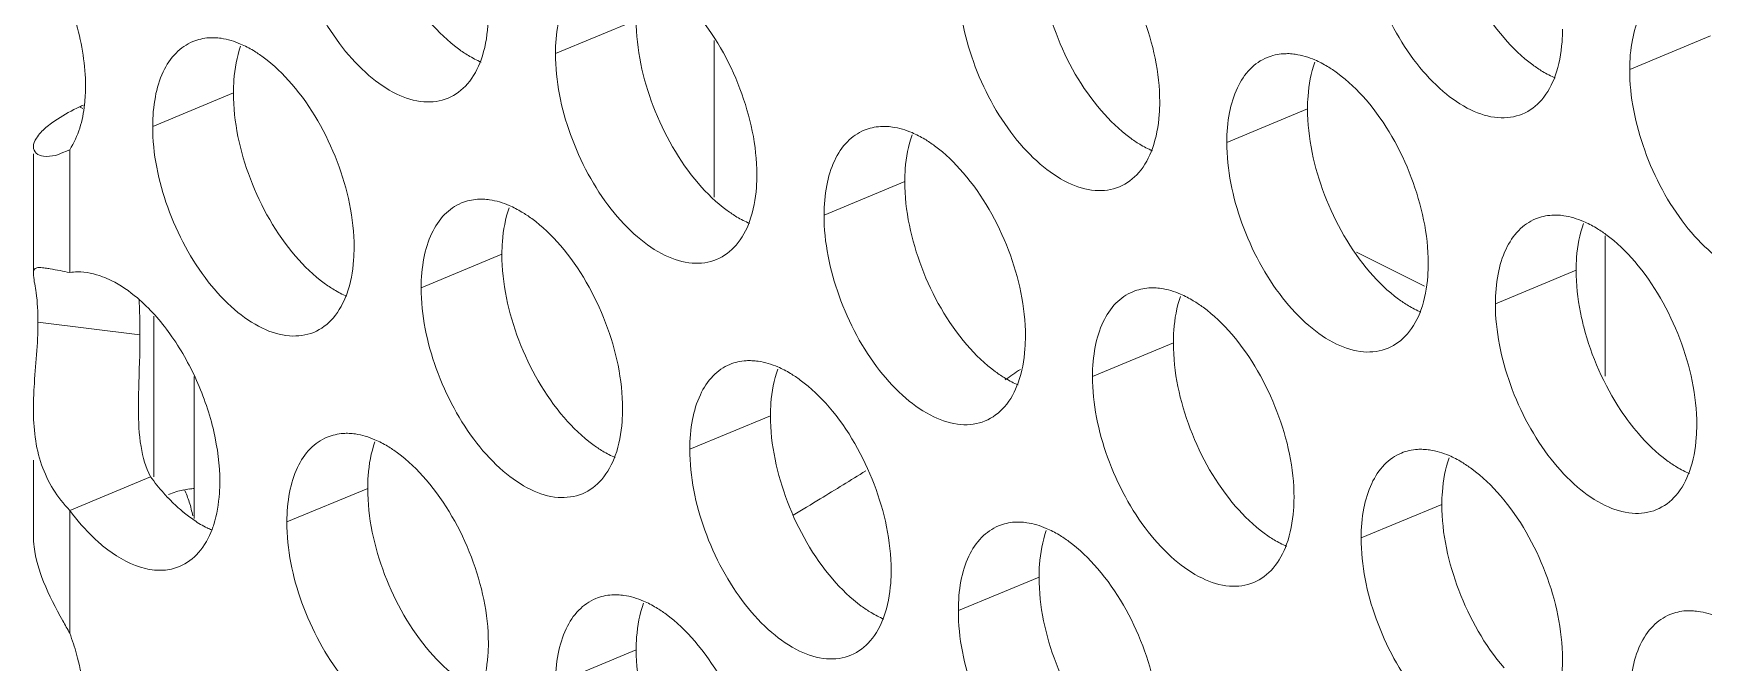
# Model space of a CAD drawing. Header units: millimetres. Extents: x 0 to 2524, y 0 to 1785.
# Drawn here: x 1789.22 to 1801.94, y 819.07 to 823.86 of the extents above; entities that cross this region are included whole.
import ezdxf

# ---------------------------------------------------------------- set-up
doc = ezdxf.new("R2010")
doc.units = ezdxf.units.MM
doc.header["$LTSCALE"] = 0.1
doc.layers.add('标注', color=251, linetype='Continuous', lineweight=9)

msp = doc.modelspace()

# ---------------------------------------------------------------- linework, layer by layer
at = {"layer": '标注'}
for p, q in [((1793.813, 823.965), (1793.198, 823.709)), ((1794.406, 823.81), (1794.406, 822.616)), ((1801.996, 823.844), (1801.381, 823.588)), ((1789.599, 823.291), (1789.573, 823.304)), ((1790.745, 823.411), (1790.13, 823.155)), ((1798.927, 823.289), (1798.312, 823.033)), ((1789.221, 822.035), (1789.221, 822.945)), ((1789.498, 822.977), (1789.42, 822.945)), ((1789.498, 822.977), (1789.498, 822.041)), ((1795.859, 822.735), (1795.244, 822.479)), ((1801.194, 821.25), (1801.194, 822.321)), ((1792.79, 822.18), (1792.175, 821.924)), ((1799.819, 821.938), (1799.299, 822.197)), ((1800.973, 822.059), (1800.358, 821.803)), ((1790.033, 821.566), (1789.256, 821.662)), ((1790.138, 821.708), (1790.138, 820.484)), ((1797.905, 821.504), (1797.289, 821.249)), ((1790.446, 820.166), (1790.446, 821.249)), ((1794.836, 820.95), (1794.221, 820.694)), ((1789.221, 820.038), (1789.221, 820.612)), ((1790.114, 820.484), (1789.498, 820.228)), ((1791.768, 820.395), (1791.152, 820.14)), ((1799.95, 820.274), (1799.335, 820.018)), ((1789.498, 820.228), (1789.498, 819.292)), ((1796.882, 819.719), (1796.267, 819.464)), ((1793.813, 819.165), (1793.198, 818.909))]:
    msp.add_line(p, q, dxfattribs=at)
for centre, radius, start, end in [((1789.188, 824.149), 0.929, 294.4488, 296.4705), ((1778.661, 847.513), 31.84, 304.3445, 304.5962), ((1779.924, 845.571), 29.523, 301.194, 301.9836), ((1791.472, 821.48), 1.684, 216.2437, 221.6652), ((1790.501, 819.744), 0.654, 98.1143, 102.0839), ((1790.494, 819.792), 0.605, 94.3287, 98.1028), ((1791.361, 821.382), 1.537, 221.7123, 223.5151), ((1780.187, 845.136), 29.015, 300.718, 301.1931), ((1791.054, 821.048), 1.082, 230.3325, 235.7796), ((1789.873, 820.35), 0.758, 339.3428, 342.3268), ((1790.467, 820.828), 1.128, 230.3889, 233.0381)]:
    msp.add_arc(centre, radius, start, end, dxfattribs=at)
for points, knots in [([(1800.424, 823.829), (1800.275, 824.002), (1800.05, 824.402), (1799.95, 824.851), (1799.95, 825.074)], [0, 0, 0, 0, 0.505546, 1, 1, 1, 1]), ([(1792.38, 823.37), (1792.322, 823.346), (1792.184, 823.328), (1791.971, 823.397), (1791.761, 823.544), (1791.564, 823.757), (1791.393, 824.022), (1791.219, 824.411), (1791.152, 824.731), (1791.152, 824.94)], [0, 0, 0, 0, 0.08419, 0.180629, 0.294901, 0.426206, 0.569756, 0.71848, 1, 1, 1, 1]), ([(1800.563, 823.249), (1800.505, 823.225), (1800.366, 823.207), (1800.154, 823.276), (1799.944, 823.422), (1799.747, 823.635), (1799.576, 823.9), (1799.402, 824.289), (1799.335, 824.609), (1799.335, 824.818)], [0, 0, 0, 0, 0.08419, 0.180629, 0.294901, 0.426206, 0.569756, 0.71848, 1, 1, 1, 1]), ([(1797.327, 824.586), (1797.476, 824.413), (1797.701, 824.013), (1797.801, 823.564), (1797.801, 823.341)], [0, 0, 0, 0, 0.505546, 1, 1, 1, 1]), ([(1797.355, 823.275), (1797.207, 823.447), (1796.981, 823.847), (1796.882, 824.297), (1796.882, 824.519)], [0, 0, 0, 0, 0.505546, 1, 1, 1, 1]), ([(1793.198, 823.709), (1793.198, 823.785), (1793.21, 823.927), (1793.267, 824.121), (1793.364, 824.271), (1793.457, 824.336), (1793.505, 824.356)], [0, 0, 0, 0, 0.300633, 0.564844, 0.793499, 1, 1, 1, 1]), ([(1797.494, 822.694), (1797.437, 822.67), (1797.298, 822.652), (1797.085, 822.721), (1796.875, 822.868), (1796.678, 823.081), (1796.507, 823.346), (1796.334, 823.735), (1796.267, 824.055), (1796.267, 824.264)], [0, 0, 0, 0, 0.08419, 0.180629, 0.294901, 0.426206, 0.569756, 0.71848, 1, 1, 1, 1]), ([(1801.381, 823.588), (1801.381, 823.663), (1801.392, 823.806), (1801.45, 823.999), (1801.547, 824.15), (1801.639, 824.215), (1801.687, 824.234)], [0, 0, 0, 0, 0.300633, 0.564844, 0.793499, 1, 1, 1, 1]), ([(1789.498, 824.092), (1789.518, 824.039), (1789.583, 823.835), (1789.618, 823.62), (1789.618, 823.462)], [0, 0, 0, 0, 0.26181, 1, 1, 1, 1]), ([(1792.535, 823.695), (1792.509, 823.71), (1792.401, 823.783), (1792.306, 823.875), (1792.241, 823.95)], [0, 0, 0, 0, 0.231736, 1, 1, 1, 1]), ([(1792.687, 824.017), (1792.687, 823.985), (1792.682, 823.865), (1792.661, 823.744), (1792.631, 823.662)], [0, 0, 0, 0, 0.269025, 1, 1, 1, 1]), ([(1794.287, 822.72), (1794.138, 822.893), (1793.913, 823.293), (1793.813, 823.742), (1793.813, 823.965)], [0, 0, 0, 0, 0.505546, 1, 1, 1, 1]), ([(1794.259, 824.031), (1794.407, 823.859), (1794.633, 823.459), (1794.732, 823.009), (1794.732, 822.787)], [0, 0, 0, 0, 0.505546, 1, 1, 1, 1]), ([(1790.436, 823.801), (1790.475, 823.818), (1790.532, 823.83), (1790.588, 823.831), (1790.603, 823.83)], [0, 0, 0, 0, 0.741995, 1, 1, 1, 1]), ([(1790.603, 823.83), (1790.619, 823.83), (1790.687, 823.823), (1790.752, 823.803), (1790.8, 823.782)], [0, 0, 0, 0, 0.236225, 1, 1, 1, 1]), ([(1800.717, 823.573), (1800.692, 823.589), (1800.583, 823.662), (1800.489, 823.753), (1800.424, 823.829)], [0, 0, 0, 0, 0.231736, 1, 1, 1, 1]), ([(1800.869, 823.895), (1800.869, 823.863), (1800.865, 823.743), (1800.844, 823.623), (1800.814, 823.54)], [0, 0, 0, 0, 0.269025, 1, 1, 1, 1]), ([(1790.13, 823.155), (1790.13, 823.23), (1790.141, 823.373), (1790.198, 823.566), (1790.296, 823.717), (1790.388, 823.782), (1790.436, 823.801)], [0, 0, 0, 0, 0.300633, 0.564844, 0.793499, 1, 1, 1, 1]), ([(1790.745, 823.411), (1790.745, 823.443), (1790.749, 823.563), (1790.771, 823.683), (1790.8, 823.766)], [0, 0, 0, 0, 0.269025, 1, 1, 1, 1]), ([(1790.897, 823.733), (1790.922, 823.717), (1791.031, 823.644), (1791.125, 823.553), (1791.19, 823.477)], [0, 0, 0, 0, 0.231736, 1, 1, 1, 1]), ([(1794.426, 822.14), (1794.368, 822.116), (1794.229, 822.098), (1794.017, 822.167), (1793.807, 822.313), (1793.61, 822.526), (1793.438, 822.791), (1793.265, 823.18), (1793.198, 823.501), (1793.198, 823.709)], [0, 0, 0, 0, 0.08419, 0.180629, 0.294901, 0.426206, 0.569756, 0.71848, 1, 1, 1, 1]), ([(1798.312, 823.033), (1798.312, 823.109), (1798.324, 823.252), (1798.381, 823.445), (1798.478, 823.595), (1798.571, 823.66), (1798.619, 823.68)], [0, 0, 0, 0, 0.300633, 0.564844, 0.793499, 1, 1, 1, 1]), ([(1798.619, 823.68), (1798.658, 823.696), (1798.714, 823.709), (1798.771, 823.709), (1798.786, 823.709)], [0, 0, 0, 0, 0.741995, 1, 1, 1, 1]), ([(1798.786, 823.709), (1798.802, 823.708), (1798.869, 823.702), (1798.935, 823.681), (1798.983, 823.661)], [0, 0, 0, 0, 0.236225, 1, 1, 1, 1]), ([(1792.631, 823.662), (1792.607, 823.596), (1792.545, 823.477), (1792.437, 823.394), (1792.38, 823.37)], [0, 0, 0, 0, 0.533077, 1, 1, 1, 1]), ([(1798.927, 823.289), (1798.927, 823.321), (1798.932, 823.441), (1798.953, 823.562), (1798.983, 823.644)], [0, 0, 0, 0, 0.269025, 1, 1, 1, 1]), ([(1799.079, 823.611), (1799.105, 823.596), (1799.213, 823.523), (1799.308, 823.431), (1799.373, 823.356)], [0, 0, 0, 0, 0.231736, 1, 1, 1, 1]), ([(1802.608, 822.018), (1802.551, 821.995), (1802.412, 821.977), (1802.2, 822.045), (1801.989, 822.192), (1801.792, 822.405), (1801.621, 822.67), (1801.448, 823.059), (1801.381, 823.379), (1801.381, 823.588)], [0, 0, 0, 0, 0.08419, 0.180629, 0.294901, 0.426206, 0.569756, 0.71848, 1, 1, 1, 1]), ([(1789.618, 823.462), (1789.618, 823.415), (1789.61, 823.248), (1789.564, 823.078), (1789.498, 822.977)], [0, 0, 0, 0, 0.282087, 1, 1, 1, 1]), ([(1791.19, 823.477), (1791.339, 823.304), (1791.564, 822.904), (1791.664, 822.455), (1791.664, 822.232)], [0, 0, 0, 0, 0.505546, 1, 1, 1, 1]), ([(1800.814, 823.54), (1800.79, 823.475), (1800.728, 823.355), (1800.619, 823.272), (1800.563, 823.249)], [0, 0, 0, 0, 0.533077, 1, 1, 1, 1]), ([(1789.359, 823.179), (1789.374, 823.19), (1789.442, 823.237), (1789.515, 823.276), (1789.573, 823.304)], [0, 0, 0, 0, 0.220086, 1, 1, 1, 1]), ([(1791.218, 822.166), (1791.07, 822.338), (1790.844, 822.738), (1790.745, 823.188), (1790.745, 823.411)], [0, 0, 0, 0, 0.505546, 1, 1, 1, 1]), ([(1797.801, 823.341), (1797.801, 823.309), (1797.797, 823.189), (1797.775, 823.068), (1797.745, 822.986)], [0, 0, 0, 0, 0.269025, 1, 1, 1, 1]), ([(1799.373, 823.356), (1799.521, 823.183), (1799.747, 822.783), (1799.846, 822.333), (1799.846, 822.111)], [0, 0, 0, 0, 0.505546, 1, 1, 1, 1]), ([(1797.649, 823.019), (1797.623, 823.034), (1797.515, 823.107), (1797.42, 823.199), (1797.355, 823.275)], [0, 0, 0, 0, 0.231736, 1, 1, 1, 1]), ([(1799.401, 822.044), (1799.253, 822.217), (1799.027, 822.617), (1798.927, 823.066), (1798.927, 823.289)], [0, 0, 0, 0, 0.505546, 1, 1, 1, 1]), ([(1789.221, 822.998), (1789.221, 823.022), (1789.247, 823.079), (1789.289, 823.121), (1789.316, 823.145)], [0, 0, 0, 0, 0.395219, 1, 1, 1, 1]), ([(1791.357, 821.585), (1791.3, 821.562), (1791.161, 821.544), (1790.948, 821.612), (1790.738, 821.759), (1790.541, 821.972), (1790.37, 822.237), (1790.196, 822.626), (1790.13, 822.946), (1790.13, 823.155)], [0, 0, 0, 0, 0.08419, 0.180629, 0.294901, 0.426206, 0.569756, 0.71848, 1, 1, 1, 1]), ([(1795.244, 822.479), (1795.244, 822.555), (1795.255, 822.697), (1795.313, 822.89), (1795.41, 823.041), (1795.502, 823.106), (1795.55, 823.126)], [0, 0, 0, 0, 0.300633, 0.564844, 0.793499, 1, 1, 1, 1]), ([(1795.55, 823.126), (1795.589, 823.142), (1795.646, 823.154), (1795.703, 823.155), (1795.717, 823.154)], [0, 0, 0, 0, 0.741995, 1, 1, 1, 1]), ([(1795.717, 823.154), (1795.733, 823.154), (1795.801, 823.147), (1795.867, 823.127), (1795.914, 823.107)], [0, 0, 0, 0, 0.236225, 1, 1, 1, 1]), ([(1795.859, 822.735), (1795.859, 822.767), (1795.863, 822.887), (1795.885, 823.007), (1795.915, 823.09)], [0, 0, 0, 0, 0.269025, 1, 1, 1, 1]), ([(1796.011, 823.057), (1796.037, 823.041), (1796.145, 822.969), (1796.239, 822.877), (1796.304, 822.801)], [0, 0, 0, 0, 0.231736, 1, 1, 1, 1]), ([(1789.299, 822.928), (1789.279, 822.93), (1789.239, 822.942), (1789.221, 822.981), (1789.221, 822.998)], [0, 0, 0, 0, 0.539356, 1, 1, 1, 1]), ([(1789.421, 822.943), (1789.41, 822.939), (1789.371, 822.928), (1789.329, 822.924), (1789.299, 822.928)], [0, 0, 0, 0, 0.278012, 1, 1, 1, 1]), ([(1797.745, 822.986), (1797.721, 822.92), (1797.659, 822.801), (1797.551, 822.718), (1797.494, 822.694)], [0, 0, 0, 0, 0.533077, 1, 1, 1, 1]), ([(1799.54, 821.464), (1799.482, 821.44), (1799.343, 821.422), (1799.131, 821.491), (1798.921, 821.637), (1798.724, 821.85), (1798.553, 822.116), (1798.379, 822.504), (1798.312, 822.825), (1798.312, 823.033)], [0, 0, 0, 0, 0.08419, 0.180629, 0.294901, 0.426206, 0.569756, 0.71848, 1, 1, 1, 1]), ([(1794.732, 822.787), (1794.732, 822.754), (1794.728, 822.634), (1794.706, 822.514), (1794.677, 822.431)], [0, 0, 0, 0, 0.269025, 1, 1, 1, 1]), ([(1796.304, 822.801), (1796.453, 822.629), (1796.678, 822.229), (1796.778, 821.779), (1796.778, 821.556)], [0, 0, 0, 0, 0.505546, 1, 1, 1, 1]), ([(1794.58, 822.464), (1794.555, 822.48), (1794.446, 822.553), (1794.352, 822.644), (1794.287, 822.72)], [0, 0, 0, 0, 0.231736, 1, 1, 1, 1]), ([(1796.332, 821.49), (1796.184, 821.662), (1795.959, 822.062), (1795.859, 822.512), (1795.859, 822.735)], [0, 0, 0, 0, 0.505546, 1, 1, 1, 1]), ([(1792.175, 821.924), (1792.175, 822), (1792.187, 822.143), (1792.244, 822.336), (1792.341, 822.486), (1792.434, 822.551), (1792.482, 822.571)], [0, 0, 0, 0, 0.300633, 0.564844, 0.793499, 1, 1, 1, 1]), ([(1792.482, 822.571), (1792.521, 822.587), (1792.577, 822.6), (1792.634, 822.6), (1792.649, 822.6)], [0, 0, 0, 0, 0.741995, 1, 1, 1, 1]), ([(1792.649, 822.6), (1792.665, 822.599), (1792.732, 822.593), (1792.798, 822.573), (1792.846, 822.552)], [0, 0, 0, 0, 0.236225, 1, 1, 1, 1]), ([(1792.79, 822.18), (1792.79, 822.213), (1792.795, 822.332), (1792.816, 822.453), (1792.846, 822.535)], [0, 0, 0, 0, 0.269025, 1, 1, 1, 1]), ([(1792.942, 822.502), (1792.968, 822.487), (1793.076, 822.414), (1793.171, 822.322), (1793.236, 822.247)], [0, 0, 0, 0, 0.231736, 1, 1, 1, 1]), ([(1794.677, 822.431), (1794.653, 822.366), (1794.591, 822.247), (1794.482, 822.163), (1794.426, 822.14)], [0, 0, 0, 0, 0.533077, 1, 1, 1, 1]), ([(1796.471, 820.91), (1796.414, 820.886), (1796.275, 820.868), (1796.062, 820.937), (1795.852, 821.083), (1795.655, 821.296), (1795.484, 821.561), (1795.311, 821.95), (1795.244, 822.27), (1795.244, 822.479)], [0, 0, 0, 0, 0.08419, 0.180629, 0.294901, 0.426206, 0.569756, 0.71848, 1, 1, 1, 1]), ([(1800.358, 821.803), (1800.358, 821.879), (1800.369, 822.021), (1800.427, 822.214), (1800.524, 822.365), (1800.616, 822.43), (1800.664, 822.45)], [0, 0, 0, 0, 0.300633, 0.564844, 0.793499, 1, 1, 1, 1]), ([(1800.664, 822.45), (1800.703, 822.466), (1800.76, 822.478), (1800.817, 822.479), (1800.831, 822.478)], [0, 0, 0, 0, 0.741995, 1, 1, 1, 1]), ([(1800.831, 822.478), (1800.847, 822.478), (1800.915, 822.471), (1800.981, 822.451), (1801.028, 822.431)], [0, 0, 0, 0, 0.236225, 1, 1, 1, 1]), ([(1800.973, 822.059), (1800.973, 822.091), (1800.977, 822.211), (1800.999, 822.331), (1801.029, 822.414)], [0, 0, 0, 0, 0.269025, 1, 1, 1, 1]), ([(1801.125, 822.381), (1801.151, 822.365), (1801.259, 822.293), (1801.353, 822.201), (1801.419, 822.125)], [0, 0, 0, 0, 0.231736, 1, 1, 1, 1]), ([(1791.512, 821.91), (1791.486, 821.925), (1791.378, 821.998), (1791.283, 822.09), (1791.218, 822.166)], [0, 0, 0, 0, 0.231736, 1, 1, 1, 1]), ([(1791.664, 822.232), (1791.664, 822.2), (1791.66, 822.08), (1791.638, 821.96), (1791.608, 821.877)], [0, 0, 0, 0, 0.269025, 1, 1, 1, 1]), ([(1793.264, 820.935), (1793.116, 821.108), (1792.89, 821.508), (1792.79, 821.958), (1792.79, 822.18)], [0, 0, 0, 0, 0.505546, 1, 1, 1, 1]), ([(1793.236, 822.247), (1793.384, 822.074), (1793.61, 821.674), (1793.709, 821.224), (1793.709, 821.002)], [0, 0, 0, 0, 0.505546, 1, 1, 1, 1]), ([(1789.221, 822.035), (1789.221, 822.045), (1789.224, 822.069), (1789.246, 822.077), (1789.256, 822.078)], [0, 0, 0, 0, 0.522014, 1, 1, 1, 1]), ([(1789.256, 822.078), (1789.26, 822.078), (1789.279, 822.079), (1789.297, 822.077), (1789.312, 822.075)], [0, 0, 0, 0, 0.202313, 1, 1, 1, 1]), ([(1789.312, 822.075), (1789.324, 822.073), (1789.387, 822.063), (1789.449, 822.05), (1789.498, 822.041)], [0, 0, 0, 0, 0.19728, 1, 1, 1, 1]), ([(1789.498, 822.041), (1789.518, 822.044), (1789.602, 822.051), (1789.688, 822.032), (1789.748, 822.009)], [0, 0, 0, 0, 0.23435, 1, 1, 1, 1]), ([(1799.695, 821.788), (1799.669, 821.804), (1799.561, 821.877), (1799.466, 821.968), (1799.401, 822.044)], [0, 0, 0, 0, 0.231736, 1, 1, 1, 1]), ([(1799.846, 822.111), (1799.846, 822.078), (1799.842, 821.958), (1799.821, 821.838), (1799.791, 821.755)], [0, 0, 0, 0, 0.269025, 1, 1, 1, 1]), ([(1801.031, 821.626), (1801.022, 821.663), (1800.99, 821.805), (1800.973, 821.951), (1800.973, 822.059)], [0, 0, 0, 0, 0.261395, 1, 1, 1, 1]), ([(1801.419, 822.125), (1801.567, 821.953), (1801.792, 821.553), (1801.892, 821.103), (1801.892, 820.88)], [0, 0, 0, 0, 0.505546, 1, 1, 1, 1]), ([(1789.256, 821.662), (1789.256, 821.738), (1789.251, 821.858), (1789.226, 821.975), (1789.222, 822.019)], [0, 0, 0, 0, 0.631705, 1, 1, 1, 1]), ([(1789.748, 822.009), (1789.771, 822.001), (1789.866, 821.959), (1789.952, 821.899), (1790.013, 821.847)], [0, 0, 0, 0, 0.231395, 1, 1, 1, 1]), ([(1793.403, 820.355), (1793.345, 820.331), (1793.206, 820.313), (1792.994, 820.382), (1792.784, 820.528), (1792.587, 820.742), (1792.416, 821.007), (1792.242, 821.396), (1792.175, 821.716), (1792.175, 821.924)], [0, 0, 0, 0, 0.08419, 0.180629, 0.294901, 0.426206, 0.569756, 0.71848, 1, 1, 1, 1]), ([(1797.289, 821.249), (1797.289, 821.324), (1797.301, 821.467), (1797.358, 821.66), (1797.455, 821.81), (1797.548, 821.875), (1797.596, 821.895)], [0, 0, 0, 0, 0.300633, 0.564844, 0.793499, 1, 1, 1, 1]), ([(1797.596, 821.895), (1797.635, 821.911), (1797.692, 821.924), (1797.748, 821.924), (1797.763, 821.924)], [0, 0, 0, 0, 0.741995, 1, 1, 1, 1]), ([(1797.763, 821.924), (1797.779, 821.923), (1797.847, 821.917), (1797.912, 821.897), (1797.96, 821.876)], [0, 0, 0, 0, 0.236225, 1, 1, 1, 1]), ([(1790.013, 821.847), (1790.107, 821.767), (1790.28, 821.57), (1790.476, 821.223), (1790.606, 820.841), (1790.641, 820.575), (1790.641, 820.447)], [0, 0, 0, 0, 0.235194, 0.49405, 0.756072, 1, 1, 1, 1]), ([(1790.033, 821.566), (1790.033, 821.589), (1790.032, 821.678), (1790.03, 821.766), (1790.027, 821.831)], [0, 0, 0, 0, 0.260225, 1, 1, 1, 1]), ([(1791.608, 821.877), (1791.584, 821.811), (1791.522, 821.692), (1791.414, 821.609), (1791.357, 821.585)], [0, 0, 0, 0, 0.533077, 1, 1, 1, 1]), ([(1797.905, 821.504), (1797.905, 821.537), (1797.909, 821.657), (1797.93, 821.777), (1797.96, 821.859)], [0, 0, 0, 0, 0.269025, 1, 1, 1, 1]), ([(1798.057, 821.826), (1798.082, 821.811), (1798.19, 821.738), (1798.285, 821.647), (1798.35, 821.571)], [0, 0, 0, 0, 0.231736, 1, 1, 1, 1]), ([(1801.586, 820.234), (1801.528, 820.21), (1801.389, 820.192), (1801.177, 820.261), (1800.967, 820.407), (1800.77, 820.62), (1800.598, 820.885), (1800.425, 821.274), (1800.358, 821.594), (1800.358, 821.803)], [0, 0, 0, 0, 0.08419, 0.180629, 0.294901, 0.426206, 0.569756, 0.71848, 1, 1, 1, 1]), ([(1789.221, 821.001), (1789.221, 821.057), (1789.23, 821.277), (1789.256, 821.497), (1789.256, 821.662)], [0, 0, 0, 0, 0.251377, 1, 1, 1, 1]), ([(1799.791, 821.755), (1799.767, 821.69), (1799.705, 821.571), (1799.596, 821.487), (1799.54, 821.464)], [0, 0, 0, 0, 0.533077, 1, 1, 1, 1]), ([(1790.021, 821.001), (1790.021, 821.05), (1790.025, 821.239), (1790.033, 821.427), (1790.033, 821.566)], [0, 0, 0, 0, 0.261174, 1, 1, 1, 1]), ([(1796.778, 821.556), (1796.778, 821.524), (1796.774, 821.404), (1796.752, 821.284), (1796.722, 821.201)], [0, 0, 0, 0, 0.269025, 1, 1, 1, 1]), ([(1798.35, 821.571), (1798.498, 821.398), (1798.724, 820.998), (1798.824, 820.548), (1798.824, 820.326)], [0, 0, 0, 0, 0.505546, 1, 1, 1, 1]), ([(1801.447, 820.814), (1801.399, 820.869), (1801.216, 821.115), (1801.089, 821.401), (1801.031, 821.626)], [0, 0, 0, 0, 0.24034, 1, 1, 1, 1]), ([(1796.626, 821.234), (1796.6, 821.25), (1796.492, 821.322), (1796.398, 821.414), (1796.332, 821.49)], [0, 0, 0, 0, 0.231736, 1, 1, 1, 1]), ([(1798.378, 820.259), (1798.23, 820.432), (1798.004, 820.832), (1797.905, 821.282), (1797.905, 821.504)], [0, 0, 0, 0, 0.505546, 1, 1, 1, 1]), ([(1794.221, 820.694), (1794.221, 820.77), (1794.232, 820.912), (1794.29, 821.105), (1794.387, 821.256), (1794.479, 821.321), (1794.527, 821.341)], [0, 0, 0, 0, 0.300633, 0.564844, 0.793499, 1, 1, 1, 1]), ([(1794.527, 821.341), (1794.566, 821.357), (1794.623, 821.37), (1794.68, 821.37), (1794.694, 821.369)], [0, 0, 0, 0, 0.741995, 1, 1, 1, 1]), ([(1794.694, 821.369), (1794.71, 821.369), (1794.778, 821.362), (1794.844, 821.342), (1794.891, 821.322)], [0, 0, 0, 0, 0.236225, 1, 1, 1, 1]), ([(1794.836, 820.95), (1794.836, 820.982), (1794.84, 821.102), (1794.862, 821.222), (1794.892, 821.305)], [0, 0, 0, 0, 0.269025, 1, 1, 1, 1]), ([(1794.988, 821.272), (1795.014, 821.256), (1795.122, 821.184), (1795.216, 821.092), (1795.282, 821.016)], [0, 0, 0, 0, 0.231736, 1, 1, 1, 1]), ([(1796.722, 821.201), (1796.699, 821.135), (1796.636, 821.016), (1796.528, 820.933), (1796.471, 820.91)], [0, 0, 0, 0, 0.533077, 1, 1, 1, 1]), ([(1798.517, 819.679), (1798.459, 819.655), (1798.321, 819.637), (1798.108, 819.706), (1797.898, 819.853), (1797.701, 820.066), (1797.53, 820.331), (1797.356, 820.72), (1797.289, 821.04), (1797.289, 821.249)], [0, 0, 0, 0, 0.08419, 0.180629, 0.294901, 0.426206, 0.569756, 0.71848, 1, 1, 1, 1]), ([(1795.282, 821.016), (1795.43, 820.844), (1795.655, 820.444), (1795.755, 819.994), (1795.755, 819.771)], [0, 0, 0, 0, 0.505546, 1, 1, 1, 1]), ([(1789.498, 820.228), (1789.403, 820.325), (1789.251, 820.573), (1789.221, 820.858), (1789.221, 821.001)], [0, 0, 0, 0, 0.485599, 1, 1, 1, 1]), ([(1793.558, 820.68), (1793.532, 820.695), (1793.424, 820.768), (1793.329, 820.859), (1793.264, 820.935)], [0, 0, 0, 0, 0.231736, 1, 1, 1, 1]), ([(1793.709, 821.002), (1793.709, 820.969), (1793.705, 820.849), (1793.684, 820.729), (1793.654, 820.647)], [0, 0, 0, 0, 0.269025, 1, 1, 1, 1]), ([(1795.31, 819.705), (1795.161, 819.877), (1794.936, 820.277), (1794.836, 820.727), (1794.836, 820.95)], [0, 0, 0, 0, 0.505546, 1, 1, 1, 1]), ([(1801.892, 820.88), (1801.892, 820.848), (1801.888, 820.728), (1801.866, 820.608), (1801.836, 820.525)], [0, 0, 0, 0, 0.269025, 1, 1, 1, 1]), ([(1791.152, 820.14), (1791.152, 820.215), (1791.164, 820.358), (1791.221, 820.551), (1791.318, 820.701), (1791.411, 820.766), (1791.459, 820.786)], [0, 0, 0, 0, 0.300633, 0.564844, 0.793499, 1, 1, 1, 1]), ([(1791.459, 820.786), (1791.498, 820.802), (1791.555, 820.815), (1791.611, 820.816), (1791.626, 820.815)], [0, 0, 0, 0, 0.741995, 1, 1, 1, 1]), ([(1791.626, 820.815), (1791.642, 820.814), (1791.709, 820.808), (1791.775, 820.788), (1791.823, 820.767)], [0, 0, 0, 0, 0.236225, 1, 1, 1, 1]), ([(1791.768, 820.395), (1791.768, 820.428), (1791.772, 820.548), (1791.793, 820.668), (1791.823, 820.751)], [0, 0, 0, 0, 0.269025, 1, 1, 1, 1]), ([(1801.74, 820.558), (1801.714, 820.574), (1801.606, 820.646), (1801.512, 820.738), (1801.447, 820.814)], [0, 0, 0, 0, 0.231736, 1, 1, 1, 1]), ([(1791.919, 820.718), (1791.945, 820.702), (1792.053, 820.629), (1792.148, 820.538), (1792.213, 820.462)], [0, 0, 0, 0, 0.231736, 1, 1, 1, 1]), ([(1793.654, 820.647), (1793.63, 820.581), (1793.568, 820.462), (1793.459, 820.379), (1793.403, 820.355)], [0, 0, 0, 0, 0.533077, 1, 1, 1, 1]), ([(1795.449, 819.125), (1795.391, 819.101), (1795.252, 819.083), (1795.04, 819.152), (1794.83, 819.298), (1794.633, 819.511), (1794.461, 819.776), (1794.288, 820.165), (1794.221, 820.485), (1794.221, 820.694)], [0, 0, 0, 0, 0.08419, 0.180629, 0.294901, 0.426206, 0.569756, 0.71848, 1, 1, 1, 1]), ([(1799.335, 820.018), (1799.335, 820.094), (1799.347, 820.236), (1799.404, 820.429), (1799.501, 820.58), (1799.594, 820.645), (1799.642, 820.665)], [0, 0, 0, 0, 0.300633, 0.564844, 0.793499, 1, 1, 1, 1]), ([(1799.642, 820.665), (1799.681, 820.681), (1799.737, 820.694), (1799.794, 820.694), (1799.809, 820.693)], [0, 0, 0, 0, 0.741995, 1, 1, 1, 1]), ([(1799.809, 820.693), (1799.825, 820.693), (1799.892, 820.686), (1799.958, 820.666), (1800.006, 820.646)], [0, 0, 0, 0, 0.236225, 1, 1, 1, 1]), ([(1799.95, 820.274), (1799.95, 820.306), (1799.955, 820.426), (1799.976, 820.546), (1800.006, 820.629)], [0, 0, 0, 0, 0.269025, 1, 1, 1, 1]), ([(1800.102, 820.596), (1800.128, 820.58), (1800.236, 820.508), (1800.331, 820.416), (1800.396, 820.34)], [0, 0, 0, 0, 0.231736, 1, 1, 1, 1]), ([(1801.836, 820.525), (1801.813, 820.459), (1801.751, 820.34), (1801.642, 820.257), (1801.586, 820.234)], [0, 0, 0, 0, 0.533077, 1, 1, 1, 1]), ([(1790.641, 820.447), (1790.641, 820.418), (1790.637, 820.308), (1790.619, 820.197), (1790.595, 820.12)], [0, 0, 0, 0, 0.267106, 1, 1, 1, 1]), ([(1792.241, 819.15), (1792.093, 819.323), (1791.867, 819.723), (1791.768, 820.173), (1791.768, 820.395)], [0, 0, 0, 0, 0.505546, 1, 1, 1, 1]), ([(1792.213, 820.462), (1792.361, 820.289), (1792.587, 819.889), (1792.687, 819.44), (1792.687, 819.217)], [0, 0, 0, 0, 0.505546, 1, 1, 1, 1]), ([(1790.363, 820.215), (1790.353, 820.223), (1790.313, 820.258), (1790.274, 820.295), (1790.247, 820.324)], [0, 0, 0, 0, 0.243044, 1, 1, 1, 1]), ([(1798.672, 820.004), (1798.646, 820.019), (1798.538, 820.092), (1798.443, 820.184), (1798.378, 820.259)], [0, 0, 0, 0, 0.231736, 1, 1, 1, 1]), ([(1798.824, 820.326), (1798.824, 820.293), (1798.819, 820.173), (1798.798, 820.053), (1798.768, 819.971)], [0, 0, 0, 0, 0.269025, 1, 1, 1, 1]), ([(1800.424, 819.029), (1800.275, 819.202), (1800.05, 819.602), (1799.95, 820.051), (1799.95, 820.274)], [0, 0, 0, 0, 0.505546, 1, 1, 1, 1]), ([(1800.396, 820.34), (1800.544, 820.168), (1800.77, 819.768), (1800.869, 819.318), (1800.869, 819.095)], [0, 0, 0, 0, 0.505546, 1, 1, 1, 1]), ([(1789.748, 819.959), (1789.726, 819.978), (1789.634, 820.059), (1789.554, 820.153), (1789.498, 820.228)], [0, 0, 0, 0, 0.237008, 1, 1, 1, 1]), ([(1790.578, 820.079), (1790.567, 820.084), (1790.521, 820.105), (1790.477, 820.131), (1790.446, 820.153)], [0, 0, 0, 0, 0.24028, 1, 1, 1, 1]), ([(1792.38, 818.57), (1792.322, 818.546), (1792.184, 818.528), (1791.971, 818.597), (1791.761, 818.744), (1791.564, 818.957), (1791.393, 819.222), (1791.219, 819.611), (1791.152, 819.931), (1791.152, 820.14)], [0, 0, 0, 0, 0.08419, 0.180629, 0.294901, 0.426206, 0.569756, 0.71848, 1, 1, 1, 1]), ([(1796.573, 820.11), (1796.612, 820.126), (1796.669, 820.139), (1796.725, 820.14), (1796.74, 820.139)], [0, 0, 0, 0, 0.741995, 1, 1, 1, 1]), ([(1796.74, 820.139), (1796.756, 820.138), (1796.824, 820.132), (1796.889, 820.112), (1796.937, 820.091)], [0, 0, 0, 0, 0.236225, 1, 1, 1, 1]), ([(1789.221, 820.038), (1789.221, 820.008), (1789.229, 819.887), (1789.265, 819.769), (1789.299, 819.683)], [0, 0, 0, 0, 0.242838, 1, 1, 1, 1]), ([(1790.582, 820.083), (1790.558, 820.019), (1790.496, 819.904), (1790.39, 819.824), (1790.334, 819.801)], [0, 0, 0, 0, 0.531803, 1, 1, 1, 1]), ([(1796.267, 819.464), (1796.267, 819.539), (1796.278, 819.682), (1796.335, 819.875), (1796.433, 820.025), (1796.525, 820.09), (1796.573, 820.11)], [0, 0, 0, 0, 0.300633, 0.564844, 0.793499, 1, 1, 1, 1]), ([(1796.882, 819.719), (1796.882, 819.752), (1796.886, 819.872), (1796.908, 819.992), (1796.937, 820.075)], [0, 0, 0, 0, 0.269025, 1, 1, 1, 1]), ([(1797.034, 820.042), (1797.06, 820.026), (1797.168, 819.953), (1797.262, 819.862), (1797.327, 819.786)], [0, 0, 0, 0, 0.231736, 1, 1, 1, 1]), ([(1800.563, 818.449), (1800.505, 818.425), (1800.366, 818.407), (1800.154, 818.476), (1799.944, 818.622), (1799.747, 818.835), (1799.576, 819.1), (1799.402, 819.489), (1799.335, 819.809), (1799.335, 820.018)], [0, 0, 0, 0, 0.08419, 0.180629, 0.294901, 0.426206, 0.569756, 0.71848, 1, 1, 1, 1]), ([(1790.334, 819.801), (1790.295, 819.784), (1790.208, 819.765), (1790.013, 819.786), (1789.874, 819.863), (1789.789, 819.927)], [0, 0, 0, 0, 0.217094, 0.450255, 1, 1, 1, 1]), ([(1798.768, 819.971), (1798.744, 819.905), (1798.682, 819.786), (1798.574, 819.703), (1798.517, 819.679)], [0, 0, 0, 0, 0.533077, 1, 1, 1, 1]), ([(1795.755, 819.771), (1795.755, 819.739), (1795.751, 819.619), (1795.729, 819.499), (1795.699, 819.416)], [0, 0, 0, 0, 0.269025, 1, 1, 1, 1]), ([(1797.327, 819.786), (1797.476, 819.613), (1797.701, 819.213), (1797.801, 818.764), (1797.801, 818.541)], [0, 0, 0, 0, 0.505546, 1, 1, 1, 1]), ([(1789.299, 819.683), (1789.34, 819.581), (1789.408, 819.451), (1789.481, 819.323), (1789.498, 819.292)], [0, 0, 0, 0, 0.753574, 1, 1, 1, 1]), ([(1795.603, 819.449), (1795.577, 819.465), (1795.469, 819.537), (1795.375, 819.629), (1795.31, 819.705)], [0, 0, 0, 0, 0.231736, 1, 1, 1, 1]), ([(1797.355, 818.475), (1797.207, 818.647), (1796.981, 819.047), (1796.882, 819.497), (1796.882, 819.719)], [0, 0, 0, 0, 0.505546, 1, 1, 1, 1]), ([(1793.198, 818.909), (1793.198, 818.985), (1793.21, 819.127), (1793.267, 819.321), (1793.364, 819.471), (1793.457, 819.536), (1793.505, 819.556)], [0, 0, 0, 0, 0.300633, 0.564844, 0.793499, 1, 1, 1, 1]), ([(1793.505, 819.556), (1793.543, 819.572), (1793.6, 819.585), (1793.657, 819.585), (1793.672, 819.585)], [0, 0, 0, 0, 0.741995, 1, 1, 1, 1]), ([(1793.672, 819.585), (1793.688, 819.584), (1793.755, 819.578), (1793.821, 819.557), (1793.869, 819.537)], [0, 0, 0, 0, 0.236225, 1, 1, 1, 1]), ([(1793.813, 819.165), (1793.813, 819.197), (1793.817, 819.317), (1793.839, 819.438), (1793.869, 819.52)], [0, 0, 0, 0, 0.269025, 1, 1, 1, 1]), ([(1793.965, 819.487), (1793.991, 819.472), (1794.099, 819.399), (1794.194, 819.307), (1794.259, 819.231)], [0, 0, 0, 0, 0.231736, 1, 1, 1, 1]), ([(1795.699, 819.416), (1795.676, 819.35), (1795.614, 819.231), (1795.505, 819.148), (1795.449, 819.125)], [0, 0, 0, 0, 0.533077, 1, 1, 1, 1]), ([(1797.494, 817.894), (1797.437, 817.87), (1797.298, 817.852), (1797.085, 817.921), (1796.875, 818.068), (1796.678, 818.281), (1796.507, 818.546), (1796.334, 818.935), (1796.267, 819.255), (1796.267, 819.464)], [0, 0, 0, 0, 0.08419, 0.180629, 0.294901, 0.426206, 0.569756, 0.71848, 1, 1, 1, 1]), ([(1801.381, 818.788), (1801.381, 818.863), (1801.392, 819.006), (1801.45, 819.199), (1801.547, 819.35), (1801.639, 819.415), (1801.687, 819.434)], [0, 0, 0, 0, 0.300633, 0.564844, 0.793499, 1, 1, 1, 1]), ([(1801.687, 819.434), (1801.726, 819.451), (1801.783, 819.463), (1801.84, 819.464), (1801.854, 819.463)], [0, 0, 0, 0, 0.741995, 1, 1, 1, 1]), ([(1801.854, 819.463), (1801.87, 819.462), (1801.938, 819.456), (1802.004, 819.436), (1802.051, 819.415)], [0, 0, 0, 0, 0.236225, 1, 1, 1, 1]), ([(1789.498, 819.292), (1789.518, 819.239), (1789.583, 819.035), (1789.618, 818.82), (1789.618, 818.662)], [0, 0, 0, 0, 0.26181, 1, 1, 1, 1]), ([(1794.259, 819.231), (1794.407, 819.059), (1794.633, 818.659), (1794.732, 818.209), (1794.732, 817.987)], [0, 0, 0, 0, 0.505546, 1, 1, 1, 1]), ([(1792.535, 818.895), (1792.509, 818.91), (1792.401, 818.983), (1792.306, 819.075), (1792.241, 819.15)], [0, 0, 0, 0, 0.231736, 1, 1, 1, 1]), ([(1792.687, 819.217), (1792.687, 819.185), (1792.682, 819.065), (1792.661, 818.944), (1792.631, 818.862)], [0, 0, 0, 0, 0.269025, 1, 1, 1, 1]), ([(1794.287, 817.92), (1794.138, 818.093), (1793.913, 818.493), (1793.813, 818.942), (1793.813, 819.165)], [0, 0, 0, 0, 0.505546, 1, 1, 1, 1]), ([(1800.869, 819.095), (1800.869, 819.063), (1800.865, 818.943), (1800.844, 818.823), (1800.814, 818.74)], [0, 0, 0, 0, 0.269025, 1, 1, 1, 1])]:
    msp.add_open_spline(points, degree=3, knots=knots, dxfattribs=at)
for points in [[(1790.8, 823.782), (1790.833, 823.768), (1790.866, 823.751), (1790.897, 823.733)], [(1792.631, 823.645), (1792.598, 823.659), (1792.566, 823.676), (1792.535, 823.695)], [(1798.983, 823.661), (1799.016, 823.647), (1799.048, 823.63), (1799.079, 823.611)], [(1800.814, 823.524), (1800.781, 823.538), (1800.748, 823.555), (1800.717, 823.573)], [(1789.316, 823.145), (1789.33, 823.157), (1789.344, 823.168), (1789.359, 823.179)], [(1795.914, 823.107), (1795.948, 823.092), (1795.98, 823.075), (1796.011, 823.057)], [(1797.745, 822.969), (1797.712, 822.983), (1797.68, 823), (1797.649, 823.019)], [(1792.846, 822.552), (1792.879, 822.538), (1792.911, 822.521), (1792.942, 822.502)], [(1794.677, 822.415), (1794.644, 822.429), (1794.611, 822.446), (1794.58, 822.464)], [(1801.028, 822.431), (1801.062, 822.416), (1801.094, 822.4), (1801.125, 822.381)], [(1789.222, 822.019), (1789.222, 822.024), (1789.221, 822.029), (1789.221, 822.035)], [(1791.608, 821.86), (1791.575, 821.874), (1791.543, 821.891), (1791.512, 821.91)], [(1797.96, 821.876), (1797.993, 821.862), (1798.025, 821.845), (1798.057, 821.826)], [(1799.791, 821.739), (1799.758, 821.753), (1799.726, 821.77), (1799.695, 821.788)], [(1794.891, 821.322), (1794.925, 821.307), (1794.957, 821.291), (1794.988, 821.272)], [(1796.723, 821.184), (1796.689, 821.199), (1796.657, 821.215), (1796.626, 821.234)], [(1790.041, 820.714), (1790.025, 820.809), (1790.021, 820.905), (1790.021, 821.001)], [(1791.823, 820.767), (1791.856, 820.753), (1791.888, 820.736), (1791.919, 820.718)], [(1790.114, 820.484), (1790.075, 820.555), (1790.054, 820.634), (1790.041, 820.714)], [(1793.654, 820.63), (1793.621, 820.644), (1793.589, 820.661), (1793.558, 820.68)], [(1800.006, 820.646), (1800.039, 820.632), (1800.071, 820.615), (1800.102, 820.596)], [(1801.837, 820.508), (1801.804, 820.523), (1801.771, 820.539), (1801.74, 820.558)], [(1790.364, 820.384), (1790.325, 820.376), (1790.288, 820.364), (1790.251, 820.35)], [(1790.409, 820.291), (1790.398, 820.323), (1790.386, 820.355), (1790.371, 820.386)], [(1790.435, 820.186), (1790.428, 820.221), (1790.42, 820.256), (1790.409, 820.291)], [(1796.937, 820.091), (1796.97, 820.077), (1797.003, 820.06), (1797.034, 820.042)], [(1798.768, 819.954), (1798.735, 819.968), (1798.703, 819.985), (1798.672, 820.004)], [(1793.869, 819.537), (1793.902, 819.523), (1793.934, 819.506), (1793.965, 819.487)], [(1795.7, 819.399), (1795.666, 819.414), (1795.634, 819.431), (1795.603, 819.449)]]:
    msp.add_open_spline(points, degree=3, dxfattribs=at)

doc.saveas('drawing.dxf')
